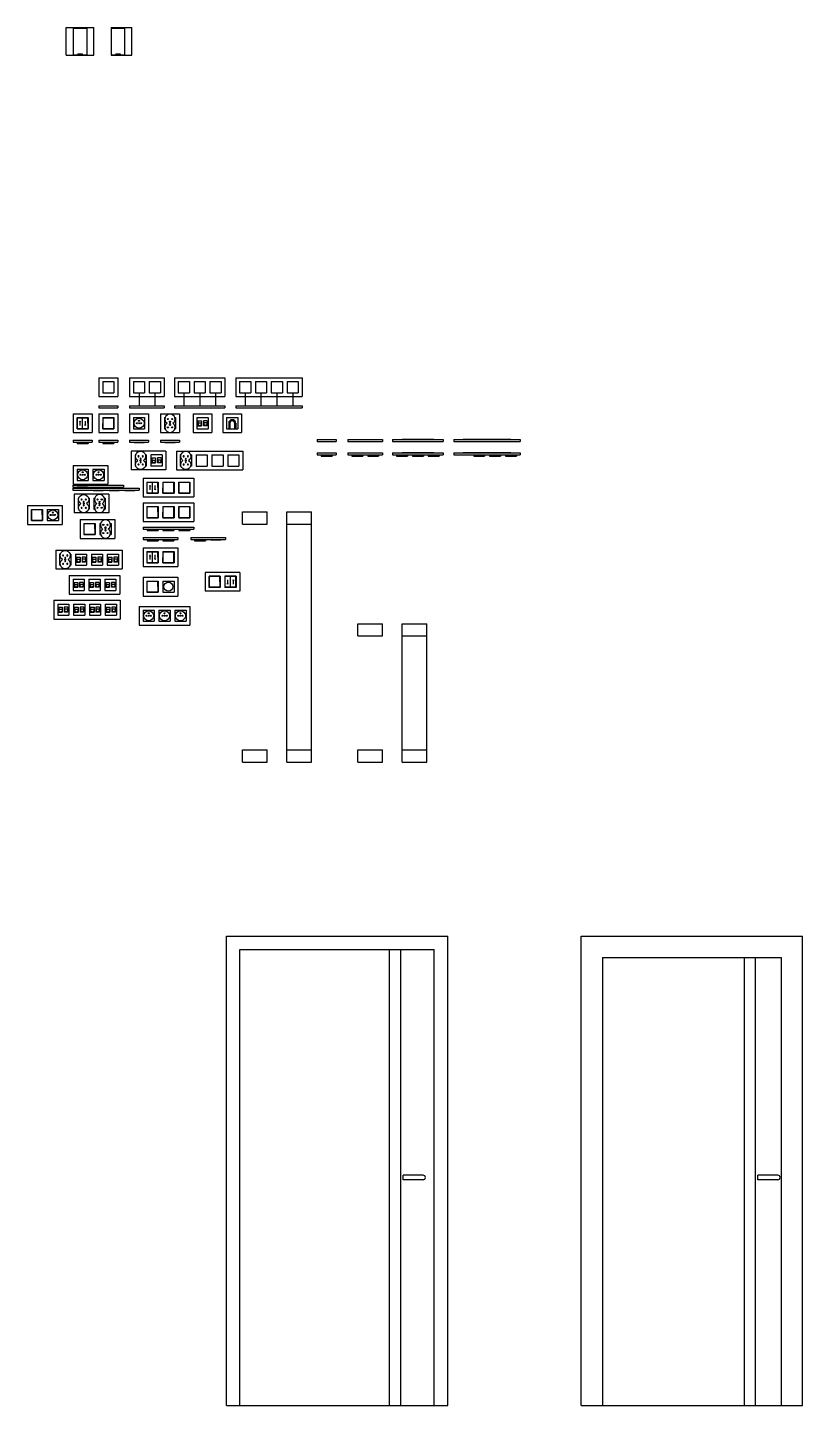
# Model space of a CAD drawing. Header units: millimetres. Extents: x -191 to 6553, y -2393 to 721.
# Drawn here: x 1403 to 1749, y -48 to 568 of the extents above; entities that cross this region are included whole.
import ezdxf

# ---------------------------------------------------------------- set-up
doc = ezdxf.new("R2010")
doc.units = ezdxf.units.MM

# ---------------------------------------------------------------- blocks, each defined once
blk = doc.blocks.new('Z$W@#29424')
h = blk.add_hatch(color=256)
h.paths.add_polyline_path([(1.54, 2.25, 1), (1.06, 2.25, 1)])
h.paths.add_polyline_path([(3.44, 2.25, 1), (2.96, 2.25, 1)])
for centre, radius in [((2.25, 2.25), 2.25), ((1.3, 2.25), 0.24), ((2.25, 3.37), 0.24), ((3.2, 2.25), 0.24)]:
    blk.add_circle(centre, radius)
blk = doc.blocks.new('Z$W@#24918')
h = blk.add_hatch(color=256)
h.paths.add_polyline_path([(1.54, 5.95, -1), (1.06, 5.95, -1)])
h.paths.add_polyline_path([(3.44, 5.95, -1), (2.96, 5.95, -1)])
h = blk.add_hatch(color=256)
h.paths.add_polyline_path([(1.54, 2.25, 1), (1.06, 2.25, 1)])
h.paths.add_polyline_path([(3.44, 2.25, 1), (2.96, 2.25, 1)])
for centre in [(1.3, 5.95), (3.2, 5.95), (1.3, 2.25), (2.25, 4.83), (2.25, 3.37), (3.2, 2.25)]:
    blk.add_circle(centre, 0.24)
for centre, start, end in [((2.25, 5.95), 304.69213, 235.30787), ((2.25, 2.25), 124.69213, 55.30787)]:
    blk.add_arc(centre, 2.25, start, end)

msp = doc.modelspace()

# ---------------------------------------------------------------- linework, layer by layer
for p, q in [((1419.88, 555.76), (1419.88, 568.16)), ((1419.88, 568.16), (1432.28, 568.16)), ((1423.08, 567.96), (1423.08, 555.96)), ((1423.08, 567.96), (1429.08, 567.96)), ((1429.08, 567.96), (1429.08, 555.96)), ((1432.28, 555.76), (1432.28, 568.16)), ((1440.05, 568.16), (1449.25, 568.16)), ((1440.05, 568.16), (1440.05, 555.76)), ((1440.05, 567.96), (1446.05, 567.96)), ((1446.05, 567.96), (1446.05, 555.96)), ((1449.25, 555.76), (1449.25, 568.16)), ((1419.88, 555.76), (1432.28, 555.76)), ((1423.08, 555.96), (1429.08, 555.96)), ((1425.08, 556.46), (1427.08, 556.46)), ((1425.08, 556.46), (1425.08, 555.96)), ((1427.08, 556.46), (1427.08, 555.96)), ((1440.05, 555.96), (1446.05, 555.96)), ((1440.05, 555.76), (1449.25, 555.76)), ((1442.05, 556.46), (1444.05, 556.46)), ((1442.05, 556.46), (1442.05, 555.96)), ((1444.05, 556.46), (1444.05, 555.96)), ((1434.57, 411.43), (1442.97, 411.43)), ((1434.57, 411.43), (1434.57, 403.03)), ((1436.27, 409.73), (1436.27, 404.73)), ((1436.27, 409.73), (1441.27, 409.73)), ((1441.27, 409.73), (1441.27, 404.73)), ((1442.97, 411.43), (1442.97, 403.03)), ((1448.29, 411.43), (1463.79, 411.43)), ((1448.29, 411.43), (1448.29, 403.03)), ((1449.99, 409.73), (1449.99, 404.73)), ((1449.99, 409.73), (1454.99, 409.73)), ((1454.99, 409.73), (1454.99, 404.73)), ((1457.09, 409.73), (1457.09, 404.73)), ((1457.09, 409.73), (1462.09, 409.73)), ((1462.09, 409.73), (1462.09, 404.73)), ((1463.79, 411.43), (1463.79, 403.03)), ((1468.33, 411.43), (1490.93, 411.43)), ((1468.33, 411.43), (1468.33, 403.03)), ((1470.03, 409.73), (1470.03, 404.73)), ((1470.03, 409.73), (1475.03, 409.73)), ((1475.03, 409.73), (1475.03, 404.73)), ((1477.13, 409.73), (1477.13, 404.73)), ((1477.13, 409.73), (1482.13, 409.73)), ((1482.13, 409.73), (1482.13, 404.73)), ((1484.23, 409.73), (1484.23, 404.73)), ((1484.23, 409.73), (1489.23, 409.73)), ((1489.23, 409.73), (1489.23, 404.73)), ((1490.93, 411.43), (1490.93, 403.03)), ((1495.75, 411.43), (1525.45, 411.43)), ((1495.75, 411.43), (1495.75, 403.03)), ((1497.45, 409.73), (1497.45, 404.73)), ((1497.45, 409.73), (1502.45, 409.73)), ((1502.45, 409.73), (1502.45, 404.73)), ((1504.55, 409.73), (1504.55, 404.73)), ((1504.55, 409.73), (1509.55, 409.73)), ((1509.55, 409.73), (1509.55, 404.73)), ((1511.65, 409.73), (1511.65, 404.73)), ((1511.65, 409.73), (1516.65, 409.73)), ((1516.65, 409.73), (1516.65, 404.73)), ((1518.75, 409.73), (1518.75, 404.73)), ((1518.75, 409.73), (1523.75, 409.73)), ((1523.75, 409.73), (1523.75, 404.73)), ((1525.45, 411.43), (1525.45, 403.03)), ((1434.57, 403.03), (1442.97, 403.03)), ((1436.27, 404.73), (1441.27, 404.73)), ((1448.29, 403.03), (1463.79, 403.03)), ((1449.99, 404.73), (1454.99, 404.73)), ((1452.49, 404.73), (1452.49, 398.9)), ((1457.09, 404.73), (1462.09, 404.73)), ((1459.59, 404.73), (1459.59, 398.9)), ((1468.33, 403.03), (1490.93, 403.03)), ((1470.03, 404.73), (1475.03, 404.73)), ((1472.53, 404.73), (1472.53, 398.9)), ((1477.13, 404.73), (1482.13, 404.73)), ((1479.63, 404.73), (1479.63, 398.9)), ((1484.23, 404.73), (1489.23, 404.73)), ((1486.73, 404.73), (1486.73, 398.9)), ((1495.75, 403.03), (1525.45, 403.03)), ((1497.45, 404.73), (1502.45, 404.73)), ((1499.95, 404.73), (1499.95, 398.9)), ((1504.55, 404.73), (1509.55, 404.73)), ((1507.05, 404.73), (1507.05, 398.9)), ((1511.65, 404.73), (1516.65, 404.73)), ((1514.15, 404.73), (1514.15, 398.9)), ((1518.75, 404.73), (1523.75, 404.73)), ((1521.25, 404.73), (1521.25, 398.9)), ((1423.05, 395.31), (1431.45, 395.31)), ((1423.05, 395.31), (1423.05, 386.91)), ((1431.45, 395.31), (1431.45, 386.91)), ((1434.57, 398.9), (1434.57, 398)), ((1434.57, 398.9), (1442.97, 398.9)), ((1434.57, 398), (1442.97, 398)), ((1434.57, 395.31), (1442.97, 395.31)), ((1434.57, 395.31), (1434.57, 386.91)), ((1442.97, 398.9), (1442.97, 398)), ((1442.97, 395.31), (1442.97, 386.91)), ((1448.29, 398.9), (1448.29, 398)), ((1448.29, 398.9), (1463.79, 398.9)), ((1448.29, 398), (1463.79, 398)), ((1448.29, 395.31), (1456.69, 395.31)), ((1448.29, 395.31), (1448.29, 386.91)), ((1456.69, 395.31), (1456.69, 386.91)), ((1462.14, 395.31), (1470.54, 395.31)), ((1462.14, 395.31), (1462.14, 386.91)), ((1463.79, 398.9), (1463.79, 398)), ((1468.33, 398.9), (1468.33, 398)), ((1468.33, 398.9), (1490.93, 398.9)), ((1468.33, 398), (1490.93, 398)), ((1470.54, 395.31), (1470.54, 386.91)), ((1476.68, 395.31), (1485.08, 395.31)), ((1476.68, 395.31), (1476.68, 386.91)), ((1485.08, 395.31), (1485.08, 386.91)), ((1490, 395.31), (1498.4, 395.31)), ((1490, 395.31), (1490, 386.91)), ((1490.93, 398.9), (1490.93, 398)), ((1495.75, 398.9), (1495.75, 398)), ((1495.75, 398.9), (1525.45, 398.9)), ((1495.75, 398), (1525.45, 398)), ((1498.4, 395.31), (1498.4, 386.91)), ((1525.45, 398.9), (1525.45, 398)), ((1424.75, 393.61), (1424.75, 388.61)), ((1424.75, 393.61), (1429.75, 393.61)), ((1424.75, 388.61), (1429.75, 388.61)), ((1424.8, 388.66), (1424.85, 393.56)), ((1424.8, 388.76), (1429.7, 388.76)), ((1424.8, 388.66), (1429.7, 388.66)), ((1424.85, 393.56), (1429.65, 393.56)), ((1426.03, 392.09), (1425.8, 391.63)), ((1426.03, 392.09), (1426.03, 390.12)), ((1426.03, 392.09), (1426.26, 391.63)), ((1427.25, 388.66), (1427.25, 393.56)), ((1428.46, 390.12), (1428.23, 390.58)), ((1428.46, 390.12), (1428.46, 392.09)), ((1428.46, 390.12), (1428.69, 390.58)), ((1429.7, 388.66), (1429.65, 393.56)), ((1429.75, 393.61), (1429.75, 388.61)), ((1436.27, 393.61), (1436.27, 388.61)), ((1436.27, 393.61), (1441.27, 393.61)), ((1436.27, 388.61), (1441.27, 388.61)), ((1436.32, 388.66), (1436.37, 393.56)), ((1436.32, 388.76), (1441.22, 388.76)), ((1436.32, 388.66), (1441.22, 388.66)), ((1436.37, 393.56), (1441.17, 393.56)), ((1441.22, 388.66), (1441.17, 393.56)), ((1441.27, 393.61), (1441.27, 388.61)), ((1449.99, 393.61), (1449.99, 388.61)), ((1449.99, 393.61), (1454.99, 393.61)), ((1449.99, 388.61), (1454.99, 388.61)), ((1452.29, 391.09), (1452.69, 391.13)), ((1452.47, 391.31), (1452.51, 390.91)), ((1454.99, 393.61), (1454.99, 388.61)), ((1463.84, 393.61), (1463.84, 388.61)), ((1463.84, 393.61), (1464.19, 393.61)), ((1463.84, 388.61), (1464.19, 388.61)), ((1466.14, 391.09), (1466.54, 391.13)), ((1466.32, 391.31), (1466.36, 390.91)), ((1468.5, 393.61), (1468.84, 393.61)), ((1468.5, 388.61), (1468.84, 388.61)), ((1468.84, 393.61), (1468.84, 388.61)), ((1478.38, 393.61), (1478.38, 388.61)), ((1478.38, 393.61), (1483.38, 393.61)), ((1478.38, 388.61), (1483.38, 388.61)), ((1478.84, 392.21), (1478.84, 390.01)), ((1478.84, 392.21), (1480.44, 392.21)), ((1478.84, 390.01), (1480.44, 390.01)), ((1478.94, 391.29), (1478.94, 390.31)), ((1478.94, 391.29), (1480.34, 391.29)), ((1478.94, 390.31), (1479.4, 390.31)), ((1479.4, 390.31), (1479.4, 390.11)), ((1479.4, 390.11), (1479.88, 390.11)), ((1479.88, 390.31), (1479.88, 390.11)), ((1479.88, 390.31), (1480.34, 390.31)), ((1480.34, 391.29), (1480.34, 390.31)), ((1480.44, 392.21), (1480.44, 390.01)), ((1482.92, 392.21), (1481.32, 392.21)), ((1481.32, 392.21), (1481.32, 390.01)), ((1482.92, 390.01), (1481.32, 390.01)), ((1481.42, 391.29), (1481.42, 390.31)), ((1482.82, 391.29), (1481.42, 391.29)), ((1481.88, 390.31), (1481.42, 390.31)), ((1481.88, 390.31), (1481.88, 390.11)), ((1482.36, 390.11), (1481.88, 390.11)), ((1482.82, 390.31), (1482.36, 390.31)), ((1482.36, 390.31), (1482.36, 390.11)), ((1482.82, 391.29), (1482.82, 390.31)), ((1482.92, 392.21), (1482.92, 390.01)), ((1483.38, 393.61), (1483.38, 388.61)), ((1491.7, 393.61), (1491.7, 388.61)), ((1491.7, 393.61), (1496.7, 393.61)), ((1491.7, 388.61), (1496.7, 388.61)), ((1492.63, 391.11), (1492.63, 388.61)), ((1493.13, 391.11), (1493.13, 388.61)), ((1495.28, 391.11), (1495.28, 388.61)), ((1495.78, 391.11), (1495.78, 388.61)), ((1496.7, 393.61), (1496.7, 388.61)), ((1423.05, 386.91), (1431.45, 386.91)), ((1423.05, 383.47), (1423.05, 382.57)), ((1423.05, 383.47), (1431.45, 383.47)), ((1423.05, 382.57), (1431.45, 382.57)), ((1424.8, 382.57), (1424.8, 381.97)), ((1429.7, 382.57), (1429.7, 381.97)), ((1431.45, 383.47), (1431.45, 382.57)), ((1434.57, 386.91), (1442.97, 386.91)), ((1434.57, 383.47), (1434.57, 382.57)), ((1434.57, 383.47), (1442.97, 383.47)), ((1434.57, 382.57), (1442.97, 382.57)), ((1436.32, 382.57), (1436.32, 381.97)), ((1441.22, 382.57), (1441.22, 381.97)), ((1442.97, 383.47), (1442.97, 382.57)), ((1448.29, 386.91), (1456.69, 386.91)), ((1448.29, 383.47), (1448.29, 382.57)), ((1448.29, 383.47), (1456.69, 383.47)), ((1448.29, 382.57), (1456.69, 382.57)), ((1450.24, 382.57), (1450.24, 382.47)), ((1450.24, 382.47), (1454.74, 382.47)), ((1454.74, 382.57), (1454.74, 382.47)), ((1456.69, 383.47), (1456.69, 382.57)), ((1462.14, 386.91), (1470.54, 386.91)), ((1462.14, 383.47), (1462.14, 382.57)), ((1462.14, 383.47), (1470.54, 383.47)), ((1462.14, 382.57), (1470.54, 382.57)), ((1464.09, 382.57), (1464.09, 382.47)), ((1464.09, 382.47), (1468.59, 382.47)), ((1468.59, 382.57), (1468.59, 382.47)), ((1470.54, 383.47), (1470.54, 382.57)), ((1476.68, 386.91), (1485.08, 386.91)), ((1490, 386.91), (1498.4, 386.91)), ((1532.24, 383.77), (1532.24, 382.87)), ((1532.24, 383.77), (1540.64, 383.77)), ((1532.24, 382.87), (1540.64, 382.87)), ((1540.64, 383.77), (1540.64, 382.87)), ((1545.96, 383.77), (1545.96, 382.87)), ((1545.96, 383.77), (1561.46, 383.77)), ((1545.96, 382.87), (1561.46, 382.87)), ((1550.16, 383.77), (1557.26, 383.77)), ((1561.46, 383.77), (1561.46, 382.87)), ((1565.99, 383.77), (1565.99, 382.87)), ((1565.99, 383.77), (1588.59, 383.77)), ((1565.99, 382.87), (1588.59, 382.87)), ((1577.29, 383.77), (1570.19, 383.77)), ((1584.39, 383.77), (1577.29, 383.77)), ((1588.59, 383.77), (1588.59, 382.87)), ((1593.41, 383.77), (1593.41, 382.87)), ((1593.41, 383.77), (1623.11, 383.77)), ((1593.41, 382.87), (1623.11, 382.87)), ((1604.71, 383.77), (1597.61, 383.77)), ((1611.81, 383.77), (1604.71, 383.77)), ((1618.91, 383.77), (1611.81, 383.77)), ((1623.11, 383.77), (1623.11, 382.87)), ((1424.8, 381.97), (1429.7, 381.97)), ((1436.32, 381.97), (1441.22, 381.97)), ((1464.5, 378.66), (1449, 378.66)), ((1449, 378.66), (1449, 370.26)), ((1450.7, 376.96), (1450.7, 371.96)), ((1451.05, 376.96), (1450.7, 376.96)), ((1455.7, 376.96), (1455.36, 376.96)), ((1455.7, 376.96), (1455.7, 371.96)), ((1457.8, 376.96), (1457.8, 371.96)), ((1462.8, 376.96), (1457.8, 376.96)), ((1462.8, 376.96), (1462.8, 371.96)), ((1464.5, 378.66), (1464.5, 370.26)), ((1469.21, 378.66), (1498.91, 378.66)), ((1469.21, 378.66), (1469.21, 370.26)), ((1470.91, 376.96), (1470.91, 371.96)), ((1471.25, 376.96), (1470.91, 376.96)), ((1475.91, 376.96), (1475.56, 376.96)), ((1475.91, 376.96), (1475.91, 371.96)), ((1478.01, 376.96), (1478.01, 371.96)), ((1478.01, 376.96), (1483.01, 376.96)), ((1483.01, 376.96), (1483.01, 371.96)), ((1485.11, 376.96), (1485.11, 371.96)), ((1485.11, 376.96), (1490.11, 376.96)), ((1490.11, 376.96), (1490.11, 371.96)), ((1492.21, 376.96), (1492.21, 371.96)), ((1492.21, 376.96), (1497.21, 376.96)), ((1497.21, 376.96), (1497.21, 371.96)), ((1498.91, 378.66), (1498.91, 370.26)), ((1532.24, 377.82), (1532.24, 376.92)), ((1532.24, 377.82), (1540.64, 377.82)), ((1532.24, 376.92), (1540.64, 376.92)), ((1533.99, 376.92), (1533.99, 376.32)), ((1533.99, 376.32), (1538.89, 376.32)), ((1538.89, 376.92), (1538.89, 376.32)), ((1540.64, 377.82), (1540.64, 376.92)), ((1545.96, 377.82), (1545.96, 376.92)), ((1545.96, 377.82), (1561.46, 377.82)), ((1545.96, 376.92), (1561.46, 376.92)), ((1547.71, 376.92), (1547.71, 376.32)), ((1547.71, 376.32), (1552.61, 376.32)), ((1550.16, 377.82), (1557.26, 377.82)), ((1552.61, 376.92), (1552.61, 376.32)), ((1554.81, 376.92), (1554.81, 376.32)), ((1554.81, 376.32), (1559.71, 376.32)), ((1559.71, 376.92), (1559.71, 376.32)), ((1561.46, 377.82), (1561.46, 376.92)), ((1565.99, 377.82), (1565.99, 376.92)), ((1565.99, 377.82), (1588.59, 377.82)), ((1565.99, 376.92), (1588.59, 376.92)), ((1567.74, 376.92), (1567.74, 376.32)), ((1567.74, 376.32), (1572.64, 376.32)), ((1577.29, 377.82), (1570.19, 377.82)), ((1572.64, 376.92), (1572.64, 376.32)), ((1574.84, 376.92), (1574.84, 376.32)), ((1574.84, 376.32), (1579.74, 376.32)), ((1584.39, 377.82), (1577.29, 377.82)), ((1579.74, 376.92), (1579.74, 376.32)), ((1581.94, 376.92), (1581.94, 376.32)), ((1581.94, 376.32), (1586.84, 376.32)), ((1586.84, 376.92), (1586.84, 376.32)), ((1588.59, 377.82), (1588.59, 376.92)), ((1593.41, 377.82), (1593.41, 376.92)), ((1593.41, 377.82), (1623.11, 377.82)), ((1593.41, 376.92), (1623.11, 376.92)), ((1604.71, 377.82), (1597.61, 377.82)), ((1602.26, 376.92), (1602.26, 376.32)), ((1602.26, 376.32), (1607.16, 376.32)), ((1611.81, 377.82), (1604.71, 377.82)), ((1607.16, 376.92), (1607.16, 376.32)), ((1609.36, 376.92), (1609.36, 376.32)), ((1609.36, 376.32), (1614.26, 376.32)), ((1618.91, 377.82), (1611.81, 377.82)), ((1614.26, 376.92), (1614.26, 376.32)), ((1616.46, 376.92), (1616.46, 376.32)), ((1616.46, 376.32), (1621.36, 376.32)), ((1621.36, 376.92), (1621.36, 376.32)), ((1623.11, 377.82), (1623.11, 376.92)), ((1423.07, 372.25), (1438.57, 372.25)), ((1423.07, 372.25), (1423.07, 363.85)), ((1424.77, 370.55), (1424.77, 365.55)), ((1424.77, 370.55), (1429.77, 370.55)), ((1429.77, 370.55), (1429.77, 365.55)), ((1431.87, 370.55), (1431.87, 365.55)), ((1431.87, 370.55), (1436.87, 370.55)), ((1436.87, 370.55), (1436.87, 365.55)), ((1438.57, 372.25), (1438.57, 363.85)), ((1464.5, 370.26), (1449, 370.26)), ((1451.05, 371.96), (1450.7, 371.96)), ((1453.4, 374.45), (1453, 374.48)), ((1453.22, 374.66), (1453.18, 374.26)), ((1455.7, 371.96), (1455.36, 371.96)), ((1462.8, 371.96), (1457.8, 371.96)), ((1458.26, 375.56), (1458.26, 373.36)), ((1458.26, 375.56), (1459.86, 375.56)), ((1458.26, 373.36), (1459.86, 373.36)), ((1458.36, 374.64), (1458.36, 373.66)), ((1458.36, 374.64), (1459.76, 374.64)), ((1458.36, 373.66), (1458.82, 373.66)), ((1458.82, 373.66), (1458.82, 373.46)), ((1458.82, 373.46), (1459.3, 373.46)), ((1459.3, 373.66), (1459.3, 373.46)), ((1459.3, 373.66), (1459.76, 373.66)), ((1459.76, 374.64), (1459.76, 373.66)), ((1459.86, 375.56), (1459.86, 373.36)), ((1462.34, 375.56), (1460.74, 375.56)), ((1460.74, 375.56), (1460.74, 373.36)), ((1462.34, 373.36), (1460.74, 373.36)), ((1460.84, 374.64), (1460.84, 373.66)), ((1462.24, 374.64), (1460.84, 374.64)), ((1461.3, 373.66), (1460.84, 373.66)), ((1461.3, 373.66), (1461.3, 373.46)), ((1461.78, 373.46), (1461.3, 373.46)), ((1462.24, 373.66), (1461.78, 373.66)), ((1461.78, 373.66), (1461.78, 373.46)), ((1462.24, 374.64), (1462.24, 373.66)), ((1462.34, 375.56), (1462.34, 373.36)), ((1469.21, 370.26), (1498.91, 370.26)), ((1471.25, 371.96), (1470.91, 371.96)), ((1473.61, 374.45), (1473.21, 374.48)), ((1473.43, 374.66), (1473.39, 374.26)), ((1475.91, 371.96), (1475.56, 371.96)), ((1478.01, 371.96), (1483.01, 371.96)), ((1485.11, 371.96), (1490.11, 371.96)), ((1492.21, 371.96), (1497.21, 371.96)), ((1423.07, 363.85), (1438.57, 363.85)), ((1424.77, 365.55), (1429.77, 365.55)), ((1427.07, 368.03), (1427.47, 368.07)), ((1427.25, 368.25), (1427.29, 367.85)), ((1431.87, 365.55), (1436.87, 365.55)), ((1434.17, 368.03), (1434.57, 368.07)), ((1434.35, 368.25), (1434.39, 367.85)), ((1454.35, 366.51), (1476.95, 366.51)), ((1454.35, 366.51), (1454.35, 358.11)), ((1456.05, 364.81), (1456.05, 359.81)), ((1456.05, 364.81), (1461.05, 364.81)), ((1456.1, 359.86), (1456.15, 364.76)), ((1456.15, 364.76), (1460.95, 364.76)), ((1458.55, 359.86), (1458.55, 364.76)), ((1461, 359.86), (1460.95, 364.76)), ((1461.05, 364.81), (1461.05, 359.81)), ((1463.15, 364.81), (1463.15, 359.81)), ((1463.15, 364.81), (1468.15, 364.81)), ((1463.2, 359.86), (1463.25, 364.76)), ((1463.25, 364.76), (1468.05, 364.76)), ((1468.1, 359.86), (1468.05, 364.76)), ((1468.15, 364.81), (1468.15, 359.81)), ((1470.25, 364.81), (1470.25, 359.81)), ((1470.25, 364.81), (1475.25, 364.81)), ((1470.3, 359.86), (1470.35, 364.76)), ((1470.35, 364.76), (1475.15, 364.76)), ((1475.2, 359.86), (1475.15, 364.76)), ((1475.25, 364.81), (1475.25, 359.81)), ((1476.95, 366.51), (1476.95, 358.11)), ((1422.91, 363.47), (1422.91, 362.57)), ((1422.91, 363.47), (1445.51, 363.47)), ((1422.91, 362.57), (1445.51, 362.57)), ((1422.91, 362.04), (1422.91, 361.14)), ((1422.91, 362.04), (1452.61, 362.04)), ((1422.91, 361.14), (1452.61, 361.14)), ((1439.02, 359.35), (1423.52, 359.35)), ((1423.52, 359.35), (1423.52, 350.95)), ((1424.86, 362.57), (1424.86, 362.47)), ((1429.36, 362.47), (1424.86, 362.47)), ((1424.86, 361.14), (1424.86, 361.04)), ((1429.36, 361.04), (1424.86, 361.04)), ((1425.22, 357.65), (1425.22, 352.65)), ((1425.56, 357.65), (1425.22, 357.65)), ((1429.36, 362.57), (1429.36, 362.47)), ((1429.36, 361.14), (1429.36, 361.04)), ((1430.22, 357.65), (1429.87, 357.65)), ((1430.22, 357.65), (1430.22, 352.65)), ((1431.96, 362.57), (1431.96, 362.47)), ((1431.96, 362.47), (1436.46, 362.47)), ((1431.96, 361.14), (1431.96, 361.04)), ((1431.96, 361.04), (1436.46, 361.04)), ((1432.32, 357.65), (1432.32, 352.65)), ((1432.32, 357.65), (1432.66, 357.65)), ((1436.46, 362.57), (1436.46, 362.47)), ((1436.46, 361.14), (1436.46, 361.04)), ((1436.97, 357.65), (1437.32, 357.65)), ((1437.32, 357.65), (1437.32, 352.65)), ((1439.02, 359.35), (1439.02, 350.95)), ((1439.06, 362.57), (1439.06, 362.47)), ((1439.06, 362.47), (1443.56, 362.47)), ((1439.06, 361.14), (1439.06, 361.04)), ((1439.06, 361.04), (1443.56, 361.04)), ((1443.56, 362.57), (1443.56, 362.47)), ((1443.56, 361.14), (1443.56, 361.04)), ((1445.51, 363.47), (1445.51, 362.57)), ((1446.16, 361.14), (1446.16, 361.04)), ((1446.16, 361.04), (1450.66, 361.04)), ((1450.66, 361.14), (1450.66, 361.04)), ((1452.61, 362.04), (1452.61, 361.14)), ((1454.35, 358.11), (1476.95, 358.11)), ((1456.05, 359.81), (1461.05, 359.81)), ((1456.1, 359.96), (1461, 359.96)), ((1456.1, 359.86), (1461, 359.86)), ((1457.33, 363.29), (1457.1, 362.83)), ((1457.33, 363.29), (1457.33, 361.32)), ((1457.33, 363.29), (1457.57, 362.83)), ((1459.76, 361.32), (1459.53, 361.78)), ((1459.76, 361.32), (1459.76, 363.29)), ((1459.76, 361.32), (1459.99, 361.78)), ((1463.15, 359.81), (1468.15, 359.81)), ((1463.2, 359.96), (1468.1, 359.96)), ((1463.2, 359.86), (1468.1, 359.86)), ((1470.25, 359.81), (1475.25, 359.81)), ((1470.3, 359.96), (1475.2, 359.96)), ((1470.3, 359.86), (1475.2, 359.86)), ((1402.6, 354.25), (1418.1, 354.25)), ((1402.6, 354.25), (1402.6, 345.85)), ((1404.3, 352.55), (1404.3, 347.55)), ((1404.3, 352.55), (1409.3, 352.55)), ((1404.3, 352.55), (1404.3, 347.55)), ((1404.3, 352.55), (1409.3, 352.55)), ((1404.35, 347.6), (1404.4, 352.5)), ((1404.4, 352.5), (1409.2, 352.5)), ((1409.25, 347.6), (1409.2, 352.5)), ((1409.3, 352.55), (1409.3, 347.55)), ((1409.3, 352.55), (1409.3, 347.55)), ((1411.4, 352.55), (1411.4, 347.55)), ((1411.4, 352.55), (1416.4, 352.55)), ((1416.4, 352.55), (1416.4, 347.55)), ((1418.1, 354.25), (1418.1, 345.85)), ((1425.56, 352.65), (1425.22, 352.65)), ((1427.92, 355.13), (1427.52, 355.17)), ((1427.74, 355.35), (1427.7, 354.95)), ((1430.22, 352.65), (1429.87, 352.65)), ((1432.32, 352.65), (1432.66, 352.65)), ((1434.62, 355.13), (1435.02, 355.17)), ((1434.8, 355.35), (1434.84, 354.95)), ((1436.97, 352.65), (1437.32, 352.65)), ((1454.35, 355.53), (1476.95, 355.53)), ((1454.35, 355.53), (1454.35, 347.13)), ((1456.05, 353.83), (1456.05, 348.83)), ((1456.05, 353.83), (1461.05, 353.83)), ((1456.1, 348.88), (1456.15, 353.78)), ((1456.15, 353.78), (1460.95, 353.78)), ((1461, 348.88), (1460.95, 353.78)), ((1461.05, 353.83), (1461.05, 348.83)), ((1463.15, 353.83), (1463.15, 348.83)), ((1463.15, 353.83), (1468.15, 353.83)), ((1463.2, 348.88), (1463.25, 353.78)), ((1463.25, 353.78), (1468.05, 353.78)), ((1468.1, 348.88), (1468.05, 353.78)), ((1468.15, 353.83), (1468.15, 348.83)), ((1470.25, 353.83), (1470.25, 348.83)), ((1470.25, 353.83), (1475.25, 353.83)), ((1470.3, 348.88), (1470.35, 353.78)), ((1470.35, 353.78), (1475.15, 353.78)), ((1475.2, 348.88), (1475.15, 353.78)), ((1475.25, 353.83), (1475.25, 348.83)), ((1476.95, 355.53), (1476.95, 347.13)), ((1402.6, 345.85), (1418.1, 345.85)), ((1404.3, 347.55), (1409.3, 347.55)), ((1404.3, 347.55), (1409.3, 347.55)), ((1404.35, 347.7), (1409.25, 347.7)), ((1404.35, 347.6), (1409.25, 347.6)), ((1411.4, 347.55), (1416.4, 347.55)), ((1413.7, 350.03), (1414.1, 350.07)), ((1413.88, 350.25), (1413.92, 349.85)), ((1439.02, 350.95), (1423.52, 350.95)), ((1426.15, 348), (1441.65, 348)), ((1426.15, 348), (1426.15, 339.6)), ((1427.85, 346.3), (1427.85, 341.3)), ((1427.85, 346.3), (1432.85, 346.3)), ((1427.85, 346.3), (1427.85, 341.3)), ((1427.85, 346.3), (1432.85, 346.3)), ((1427.9, 341.35), (1427.95, 346.25)), ((1427.95, 346.25), (1432.75, 346.25)), ((1432.8, 341.35), (1432.75, 346.25)), ((1432.85, 346.3), (1432.85, 341.3)), ((1432.85, 346.3), (1432.85, 341.3)), ((1434.95, 346.3), (1434.95, 341.3)), ((1434.95, 346.3), (1435.3, 346.3)), ((1439.61, 346.3), (1439.95, 346.3)), ((1439.95, 346.3), (1439.95, 341.3)), ((1441.65, 348), (1441.65, 339.6)), ((1454.35, 347.13), (1476.95, 347.13)), ((1456.05, 348.83), (1461.05, 348.83)), ((1456.1, 348.98), (1461, 348.98)), ((1456.1, 348.88), (1461, 348.88)), ((1463.15, 348.83), (1468.15, 348.83)), ((1463.2, 348.98), (1468.1, 348.98)), ((1463.2, 348.88), (1468.1, 348.88)), ((1470.25, 348.83), (1475.25, 348.83)), ((1470.3, 348.98), (1475.2, 348.98)), ((1470.3, 348.88), (1475.2, 348.88)), ((1498.78, 345.91), (1498.78, 351.41)), ((1498.78, 351.41), (1509.78, 351.41)), ((1498.78, 345.91), (1509.78, 345.91)), ((1509.78, 345.91), (1509.78, 351.41)), ((1518.66, 345.91), (1518.66, 351.41)), ((1518.66, 351.41), (1529.66, 351.41)), ((1518.66, 345.91), (1529.66, 345.91)), ((1518.66, 244.91), (1518.66, 345.91)), ((1529.66, 345.91), (1529.66, 351.41)), ((1529.66, 244.91), (1529.66, 345.91)), ((1426.15, 339.6), (1441.65, 339.6)), ((1427.85, 341.3), (1432.85, 341.3)), ((1427.85, 341.3), (1432.85, 341.3)), ((1427.9, 341.45), (1432.8, 341.45)), ((1427.9, 341.35), (1432.8, 341.35)), ((1434.95, 341.3), (1435.3, 341.3)), ((1437.25, 343.78), (1437.65, 343.82)), ((1437.43, 344), (1437.47, 343.6)), ((1439.61, 341.3), (1439.95, 341.3)), ((1454.35, 344.55), (1454.35, 343.65)), ((1454.35, 344.55), (1476.95, 344.55)), ((1454.35, 343.65), (1476.95, 343.65)), ((1454.35, 339.92), (1454.35, 339.02)), ((1454.35, 339.92), (1469.85, 339.92)), ((1456.1, 343.65), (1456.1, 343.05)), ((1456.1, 343.05), (1461, 343.05)), ((1461, 343.65), (1461, 343.05)), ((1463.2, 343.65), (1463.2, 343.05)), ((1463.2, 343.05), (1468.1, 343.05)), ((1468.1, 343.65), (1468.1, 343.05)), ((1469.85, 339.92), (1469.85, 339.02)), ((1470.3, 343.65), (1470.3, 343.05)), ((1470.3, 343.05), (1475.2, 343.05)), ((1475.2, 343.65), (1475.2, 343.05)), ((1475.62, 339.92), (1475.62, 339.02)), ((1475.62, 339.92), (1491.12, 339.92)), ((1476.95, 344.55), (1476.95, 343.65)), ((1491.12, 339.92), (1491.12, 339.02)), ((1415.25, 334.29), (1444.95, 334.29)), ((1415.25, 334.29), (1415.25, 325.89)), ((1444.95, 334.29), (1444.95, 325.89)), ((1454.35, 339.02), (1469.85, 339.02)), ((1454.35, 335.37), (1469.85, 335.37)), ((1454.35, 335.37), (1454.35, 326.97)), ((1456.05, 333.67), (1456.05, 328.67)), ((1456.05, 333.67), (1461.05, 333.67)), ((1456.1, 339.02), (1456.1, 338.42)), ((1456.1, 338.42), (1461, 338.42)), ((1456.1, 328.72), (1456.15, 333.62)), ((1456.15, 333.62), (1460.95, 333.62)), ((1458.55, 328.72), (1458.55, 333.62)), ((1461, 328.72), (1460.95, 333.62)), ((1461, 339.02), (1461, 338.42)), ((1461.05, 333.67), (1461.05, 328.67)), ((1463.15, 333.67), (1463.15, 328.67)), ((1463.15, 333.67), (1468.15, 333.67)), ((1463.2, 339.02), (1463.2, 338.42)), ((1463.2, 338.42), (1468.1, 338.42)), ((1463.2, 328.72), (1463.25, 333.62)), ((1463.25, 333.62), (1468.05, 333.62)), ((1468.1, 328.72), (1468.05, 333.62)), ((1468.1, 339.02), (1468.1, 338.42)), ((1468.15, 333.67), (1468.15, 328.67)), ((1469.85, 335.37), (1469.85, 326.97)), ((1475.62, 339.02), (1491.12, 339.02)), ((1477.37, 339.02), (1477.37, 338.42)), ((1477.37, 338.42), (1482.27, 338.42)), ((1482.27, 339.02), (1482.27, 338.42)), ((1484.67, 339.02), (1484.67, 338.92)), ((1484.67, 338.92), (1489.17, 338.92)), ((1489.17, 339.02), (1489.17, 338.92)), ((1416.95, 332.59), (1416.95, 327.59)), ((1417.3, 332.59), (1416.95, 332.59)), ((1417.3, 327.59), (1416.95, 327.59)), ((1419.65, 330.08), (1419.25, 330.11)), ((1419.47, 330.29), (1419.43, 329.9)), ((1421.95, 332.59), (1421.6, 332.59)), ((1421.95, 327.59), (1421.6, 327.59)), ((1421.95, 332.59), (1421.95, 327.59)), ((1424.05, 332.59), (1424.05, 327.59)), ((1424.05, 332.59), (1429.05, 332.59)), ((1424.05, 327.59), (1429.05, 327.59)), ((1424.51, 331.19), (1424.51, 328.99)), ((1424.51, 331.19), (1426.11, 331.19)), ((1424.51, 328.99), (1426.11, 328.99)), ((1424.61, 330.27), (1424.61, 329.29)), ((1424.61, 330.27), (1426.01, 330.27)), ((1424.61, 329.29), (1425.07, 329.29)), ((1425.07, 329.29), (1425.07, 329.09)), ((1425.07, 329.09), (1425.55, 329.09)), ((1425.55, 329.29), (1425.55, 329.09)), ((1425.55, 329.29), (1426.01, 329.29)), ((1426.01, 330.27), (1426.01, 329.29)), ((1426.11, 331.19), (1426.11, 328.99)), ((1428.59, 331.19), (1426.99, 331.19)), ((1426.99, 331.19), (1426.99, 328.99)), ((1428.59, 328.99), (1426.99, 328.99)), ((1427.09, 330.27), (1427.09, 329.29)), ((1428.49, 330.27), (1427.09, 330.27)), ((1427.55, 329.29), (1427.09, 329.29)), ((1427.55, 329.29), (1427.55, 329.09)), ((1428.03, 329.09), (1427.55, 329.09)), ((1428.49, 329.29), (1428.03, 329.29)), ((1428.03, 329.29), (1428.03, 329.09)), ((1428.49, 330.27), (1428.49, 329.29)), ((1428.59, 331.19), (1428.59, 328.99)), ((1429.05, 332.59), (1429.05, 327.59)), ((1431.15, 332.59), (1431.15, 327.59)), ((1431.15, 332.59), (1436.15, 332.59)), ((1431.15, 327.59), (1436.15, 327.59)), ((1431.61, 331.19), (1431.61, 328.99)), ((1431.61, 331.19), (1433.21, 331.19)), ((1431.61, 328.99), (1433.21, 328.99)), ((1431.71, 330.27), (1431.71, 329.29)), ((1431.71, 330.27), (1433.11, 330.27)), ((1431.71, 329.29), (1432.17, 329.29)), ((1432.17, 329.29), (1432.17, 329.09)), ((1432.17, 329.09), (1432.65, 329.09)), ((1432.65, 329.29), (1432.65, 329.09)), ((1432.65, 329.29), (1433.11, 329.29)), ((1433.11, 330.27), (1433.11, 329.29)), ((1433.21, 331.19), (1433.21, 328.99)), ((1435.69, 331.19), (1434.09, 331.19)), ((1434.09, 331.19), (1434.09, 328.99)), ((1435.69, 328.99), (1434.09, 328.99)), ((1434.19, 330.27), (1434.19, 329.29)), ((1435.59, 330.27), (1434.19, 330.27)), ((1434.65, 329.29), (1434.19, 329.29)), ((1434.65, 329.29), (1434.65, 329.09)), ((1435.13, 329.09), (1434.65, 329.09)), ((1435.59, 329.29), (1435.13, 329.29)), ((1435.13, 329.29), (1435.13, 329.09)), ((1435.59, 330.27), (1435.59, 329.29)), ((1435.69, 331.19), (1435.69, 328.99)), ((1436.15, 332.59), (1436.15, 327.59)), ((1438.25, 332.59), (1438.25, 327.59)), ((1438.25, 332.59), (1443.25, 332.59)), ((1438.25, 327.59), (1443.25, 327.59)), ((1438.71, 331.19), (1438.71, 328.99)), ((1438.71, 331.19), (1440.31, 331.19)), ((1438.71, 328.99), (1440.31, 328.99)), ((1438.81, 330.27), (1438.81, 329.29)), ((1438.81, 330.27), (1440.21, 330.27)), ((1438.81, 329.29), (1439.27, 329.29)), ((1439.27, 329.29), (1439.27, 329.09)), ((1439.27, 329.09), (1439.75, 329.09)), ((1439.75, 329.29), (1439.75, 329.09)), ((1439.75, 329.29), (1440.21, 329.29)), ((1440.21, 330.27), (1440.21, 329.29)), ((1440.31, 331.19), (1440.31, 328.99)), ((1442.79, 331.19), (1441.19, 331.19)), ((1441.19, 331.19), (1441.19, 328.99)), ((1442.79, 328.99), (1441.19, 328.99)), ((1441.29, 330.27), (1441.29, 329.29)), ((1442.69, 330.27), (1441.29, 330.27)), ((1441.75, 329.29), (1441.29, 329.29)), ((1441.75, 329.29), (1441.75, 329.09)), ((1442.23, 329.09), (1441.75, 329.09)), ((1442.69, 329.29), (1442.23, 329.29)), ((1442.23, 329.29), (1442.23, 329.09)), ((1442.69, 330.27), (1442.69, 329.29)), ((1442.79, 331.19), (1442.79, 328.99)), ((1443.25, 332.59), (1443.25, 327.59)), ((1454.35, 326.97), (1469.85, 326.97)), ((1456.05, 328.67), (1461.05, 328.67)), ((1456.1, 328.82), (1461, 328.82)), ((1456.1, 328.72), (1461, 328.72)), ((1457.33, 332.16), (1457.1, 331.7)), ((1457.33, 332.16), (1457.33, 330.19)), ((1457.33, 332.16), (1457.57, 331.7)), ((1459.76, 330.19), (1459.53, 330.65)), ((1459.76, 330.19), (1459.76, 332.16)), ((1459.76, 330.19), (1459.99, 330.65)), ((1463.15, 328.67), (1468.15, 328.67)), ((1463.2, 328.82), (1468.1, 328.82)), ((1463.2, 328.72), (1468.1, 328.72)), ((1415.25, 325.89), (1444.95, 325.89)), ((1421.28, 323), (1443.88, 323)), ((1421.28, 323), (1421.28, 314.6)), ((1422.98, 321.3), (1422.98, 316.3)), ((1422.98, 321.3), (1427.98, 321.3)), ((1427.98, 321.3), (1427.98, 316.3)), ((1430.08, 321.3), (1430.08, 316.3)), ((1430.08, 321.3), (1435.08, 321.3)), ((1435.08, 321.3), (1435.08, 316.3)), ((1437.18, 321.3), (1437.18, 316.3)), ((1437.18, 321.3), (1442.18, 321.3)), ((1442.18, 321.3), (1442.18, 316.3)), ((1443.88, 323), (1443.88, 314.6)), ((1454.35, 322.2), (1469.85, 322.2)), ((1454.35, 322.2), (1454.35, 313.8)), ((1469.85, 322.2), (1469.85, 313.8)), ((1497.62, 324.32), (1482.12, 324.32)), ((1482.12, 324.32), (1482.12, 315.92)), ((1483.82, 322.62), (1483.82, 317.62)), ((1488.82, 322.62), (1483.82, 322.62)), ((1483.87, 317.67), (1483.92, 322.57)), ((1488.72, 322.57), (1483.92, 322.57)), ((1488.77, 317.67), (1488.72, 322.57)), ((1488.82, 322.62), (1488.82, 317.62)), ((1490.92, 322.62), (1490.92, 317.62)), ((1495.92, 322.62), (1490.92, 322.62)), ((1490.97, 317.67), (1491.02, 322.57)), ((1495.82, 322.57), (1491.02, 322.57)), ((1492.21, 319.13), (1492.21, 321.11)), ((1493.42, 317.67), (1493.42, 322.57)), ((1494.63, 321.11), (1494.4, 320.65)), ((1494.63, 321.11), (1494.63, 319.13)), ((1494.63, 321.11), (1494.87, 320.65)), ((1495.87, 317.67), (1495.82, 322.57)), ((1495.92, 322.62), (1495.92, 317.62)), ((1497.62, 324.32), (1497.62, 315.92)), ((1421.28, 314.6), (1443.88, 314.6)), ((1422.98, 316.3), (1427.98, 316.3)), ((1423.44, 319.9), (1423.44, 317.7)), ((1423.44, 319.9), (1425.04, 319.9)), ((1423.44, 317.7), (1425.04, 317.7)), ((1423.54, 318.98), (1423.54, 318)), ((1423.54, 318.98), (1424.94, 318.98)), ((1423.54, 318), (1424, 318)), ((1424, 318), (1424, 317.8)), ((1424, 317.8), (1424.48, 317.8)), ((1424.48, 318), (1424.48, 317.8)), ((1424.48, 318), (1424.94, 318)), ((1424.94, 318.98), (1424.94, 318)), ((1425.04, 319.9), (1425.04, 317.7)), ((1427.52, 319.9), (1425.92, 319.9)), ((1425.92, 319.9), (1425.92, 317.7)), ((1427.52, 317.7), (1425.92, 317.7)), ((1426.02, 318.98), (1426.02, 318)), ((1427.42, 318.98), (1426.02, 318.98)), ((1426.48, 318), (1426.02, 318)), ((1426.48, 318), (1426.48, 317.8)), ((1426.96, 317.8), (1426.48, 317.8)), ((1427.42, 318), (1426.96, 318)), ((1426.96, 318), (1426.96, 317.8)), ((1427.42, 318.98), (1427.42, 318)), ((1427.52, 319.9), (1427.52, 317.7)), ((1430.08, 316.3), (1435.08, 316.3)), ((1430.54, 319.9), (1430.54, 317.7)), ((1430.54, 319.9), (1432.14, 319.9)), ((1430.54, 317.7), (1432.14, 317.7)), ((1430.64, 318.98), (1430.64, 318)), ((1430.64, 318.98), (1432.04, 318.98)), ((1430.64, 318), (1431.1, 318)), ((1431.1, 318), (1431.1, 317.8)), ((1431.1, 317.8), (1431.58, 317.8)), ((1431.58, 318), (1431.58, 317.8)), ((1431.58, 318), (1432.04, 318)), ((1432.04, 318.98), (1432.04, 318)), ((1432.14, 319.9), (1432.14, 317.7)), ((1434.62, 319.9), (1433.02, 319.9)), ((1433.02, 319.9), (1433.02, 317.7)), ((1434.62, 317.7), (1433.02, 317.7)), ((1433.12, 318.98), (1433.12, 318)), ((1434.52, 318.98), (1433.12, 318.98)), ((1433.58, 318), (1433.12, 318)), ((1433.58, 318), (1433.58, 317.8)), ((1434.06, 317.8), (1433.58, 317.8)), ((1434.52, 318), (1434.06, 318)), ((1434.06, 318), (1434.06, 317.8)), ((1434.52, 318.98), (1434.52, 318)), ((1434.62, 319.9), (1434.62, 317.7)), ((1437.18, 316.3), (1442.18, 316.3)), ((1437.64, 319.9), (1437.64, 317.7)), ((1437.64, 319.9), (1439.24, 319.9)), ((1437.64, 317.7), (1439.24, 317.7)), ((1437.74, 318.98), (1437.74, 318)), ((1437.74, 318.98), (1439.14, 318.98)), ((1437.74, 318), (1438.2, 318)), ((1438.2, 318), (1438.2, 317.8)), ((1438.2, 317.8), (1438.68, 317.8)), ((1438.68, 318), (1438.68, 317.8)), ((1438.68, 318), (1439.14, 318)), ((1439.14, 318.98), (1439.14, 318)), ((1439.24, 319.9), (1439.24, 317.7)), ((1441.72, 319.9), (1440.12, 319.9)), ((1440.12, 319.9), (1440.12, 317.7)), ((1441.72, 317.7), (1440.12, 317.7)), ((1440.22, 318.98), (1440.22, 318)), ((1441.62, 318.98), (1440.22, 318.98)), ((1440.68, 318), (1440.22, 318)), ((1440.68, 318), (1440.68, 317.8)), ((1441.16, 317.8), (1440.68, 317.8)), ((1441.62, 318), (1441.16, 318)), ((1441.16, 318), (1441.16, 317.8)), ((1441.62, 318.98), (1441.62, 318)), ((1441.72, 319.9), (1441.72, 317.7)), ((1456.05, 320.5), (1456.05, 315.5)), ((1456.05, 320.5), (1461.05, 320.5)), ((1456.05, 315.5), (1461.05, 315.5)), ((1456.1, 315.55), (1456.15, 320.45)), ((1456.1, 315.65), (1461, 315.65)), ((1456.1, 315.55), (1461, 315.55)), ((1456.15, 320.45), (1460.95, 320.45)), ((1461, 315.55), (1460.95, 320.45)), ((1461.05, 320.5), (1461.05, 315.5)), ((1463.15, 320.5), (1463.15, 315.5)), ((1463.15, 320.5), (1468.15, 320.5)), ((1463.15, 315.5), (1468.15, 315.5)), ((1468.15, 320.5), (1468.15, 315.5)), ((1497.62, 315.92), (1482.12, 315.92)), ((1488.82, 317.62), (1483.82, 317.62)), ((1488.77, 317.77), (1483.87, 317.77)), ((1488.77, 317.67), (1483.87, 317.67)), ((1495.92, 317.62), (1490.92, 317.62)), ((1495.87, 317.77), (1490.97, 317.77)), ((1495.87, 317.67), (1490.97, 317.67)), ((1492.21, 319.13), (1491.98, 319.6)), ((1492.21, 319.13), (1492.44, 319.6)), ((1414.38, 311.89), (1444.08, 311.89)), ((1414.38, 311.89), (1414.38, 303.49)), ((1416.08, 310.19), (1416.08, 305.19)), ((1416.08, 310.19), (1421.08, 310.19)), ((1416.54, 308.79), (1416.54, 306.59)), ((1416.54, 308.79), (1418.14, 308.79)), ((1418.14, 308.79), (1418.14, 306.59)), ((1420.62, 308.79), (1419.02, 308.79)), ((1419.02, 308.79), (1419.02, 306.59)), ((1420.62, 308.79), (1420.62, 306.59)), ((1421.08, 310.19), (1421.08, 305.19)), ((1423.18, 310.19), (1423.18, 305.19)), ((1423.18, 310.19), (1428.18, 310.19)), ((1423.64, 308.79), (1423.64, 306.59)), ((1423.64, 308.79), (1425.24, 308.79)), ((1425.24, 308.79), (1425.24, 306.59)), ((1427.72, 308.79), (1426.12, 308.79)), ((1426.12, 308.79), (1426.12, 306.59)), ((1427.72, 308.79), (1427.72, 306.59)), ((1428.18, 310.19), (1428.18, 305.19)), ((1430.28, 310.19), (1430.28, 305.19)), ((1430.28, 310.19), (1435.28, 310.19)), ((1430.74, 308.79), (1430.74, 306.59)), ((1430.74, 308.79), (1432.34, 308.79)), ((1432.34, 308.79), (1432.34, 306.59)), ((1434.82, 308.79), (1433.22, 308.79)), ((1433.22, 308.79), (1433.22, 306.59)), ((1434.82, 308.79), (1434.82, 306.59)), ((1435.28, 310.19), (1435.28, 305.19)), ((1437.38, 310.19), (1437.38, 305.19)), ((1437.38, 310.19), (1442.38, 310.19)), ((1437.84, 308.79), (1437.84, 306.59)), ((1437.84, 308.79), (1439.44, 308.79)), ((1439.44, 308.79), (1439.44, 306.59)), ((1441.92, 308.79), (1440.32, 308.79)), ((1440.32, 308.79), (1440.32, 306.59)), ((1441.92, 308.79), (1441.92, 306.59)), ((1442.38, 310.19), (1442.38, 305.19)), ((1444.08, 311.89), (1444.08, 303.49)), ((1452.61, 309.18), (1475.21, 309.18)), ((1452.61, 309.18), (1452.61, 300.78)), ((1454.35, 313.8), (1469.85, 313.8)), ((1475.21, 309.18), (1475.21, 300.78)), ((1414.38, 303.49), (1444.08, 303.49)), ((1416.08, 305.19), (1421.08, 305.19)), ((1416.54, 306.59), (1418.14, 306.59)), ((1416.64, 307.87), (1416.64, 306.89)), ((1416.64, 307.87), (1418.04, 307.87)), ((1416.64, 306.89), (1417.1, 306.89)), ((1417.1, 306.89), (1417.1, 306.69)), ((1417.1, 306.69), (1417.58, 306.69)), ((1417.58, 306.89), (1417.58, 306.69)), ((1417.58, 306.89), (1418.04, 306.89)), ((1418.04, 307.87), (1418.04, 306.89)), ((1420.62, 306.59), (1419.02, 306.59)), ((1419.12, 307.87), (1419.12, 306.89)), ((1420.52, 307.87), (1419.12, 307.87)), ((1419.58, 306.89), (1419.12, 306.89)), ((1419.58, 306.89), (1419.58, 306.69)), ((1420.06, 306.69), (1419.58, 306.69)), ((1420.52, 306.89), (1420.06, 306.89)), ((1420.06, 306.89), (1420.06, 306.69)), ((1420.52, 307.87), (1420.52, 306.89)), ((1423.18, 305.19), (1428.18, 305.19)), ((1423.64, 306.59), (1425.24, 306.59)), ((1423.74, 307.87), (1423.74, 306.89)), ((1423.74, 307.87), (1425.14, 307.87)), ((1423.74, 306.89), (1424.2, 306.89)), ((1424.2, 306.89), (1424.2, 306.69)), ((1424.2, 306.69), (1424.68, 306.69)), ((1424.68, 306.89), (1424.68, 306.69)), ((1424.68, 306.89), (1425.14, 306.89)), ((1425.14, 307.87), (1425.14, 306.89)), ((1427.72, 306.59), (1426.12, 306.59)), ((1426.22, 307.87), (1426.22, 306.89)), ((1427.62, 307.87), (1426.22, 307.87)), ((1426.68, 306.89), (1426.22, 306.89)), ((1426.68, 306.89), (1426.68, 306.69)), ((1427.16, 306.69), (1426.68, 306.69)), ((1427.62, 306.89), (1427.16, 306.89)), ((1427.16, 306.89), (1427.16, 306.69)), ((1427.62, 307.87), (1427.62, 306.89)), ((1430.28, 305.19), (1435.28, 305.19)), ((1430.74, 306.59), (1432.34, 306.59)), ((1430.84, 307.87), (1430.84, 306.89)), ((1430.84, 307.87), (1432.24, 307.87)), ((1430.84, 306.89), (1431.3, 306.89)), ((1431.3, 306.89), (1431.3, 306.69)), ((1431.3, 306.69), (1431.78, 306.69)), ((1431.78, 306.89), (1431.78, 306.69)), ((1431.78, 306.89), (1432.24, 306.89)), ((1432.24, 307.87), (1432.24, 306.89)), ((1434.82, 306.59), (1433.22, 306.59)), ((1433.32, 307.87), (1433.32, 306.89)), ((1434.72, 307.87), (1433.32, 307.87)), ((1433.78, 306.89), (1433.32, 306.89)), ((1433.78, 306.89), (1433.78, 306.69)), ((1434.26, 306.69), (1433.78, 306.69)), ((1434.72, 306.89), (1434.26, 306.89)), ((1434.26, 306.89), (1434.26, 306.69)), ((1434.72, 307.87), (1434.72, 306.89)), ((1437.38, 305.19), (1442.38, 305.19)), ((1437.84, 306.59), (1439.44, 306.59)), ((1437.94, 307.87), (1437.94, 306.89)), ((1437.94, 307.87), (1439.34, 307.87)), ((1437.94, 306.89), (1438.4, 306.89)), ((1438.4, 306.89), (1438.4, 306.69)), ((1438.4, 306.69), (1438.88, 306.69)), ((1438.88, 306.89), (1438.88, 306.69)), ((1438.88, 306.89), (1439.34, 306.89)), ((1439.34, 307.87), (1439.34, 306.89)), ((1441.92, 306.59), (1440.32, 306.59)), ((1440.42, 307.87), (1440.42, 306.89)), ((1441.82, 307.87), (1440.42, 307.87)), ((1440.88, 306.89), (1440.42, 306.89)), ((1440.88, 306.89), (1440.88, 306.69)), ((1441.36, 306.69), (1440.88, 306.69)), ((1441.82, 306.89), (1441.36, 306.89)), ((1441.36, 306.89), (1441.36, 306.69)), ((1441.82, 307.87), (1441.82, 306.89)), ((1454.31, 307.48), (1454.31, 302.48)), ((1454.31, 307.48), (1459.31, 307.48)), ((1454.31, 302.48), (1459.31, 302.48)), ((1456.61, 304.96), (1457.01, 305)), ((1456.79, 305.18), (1456.83, 304.78)), ((1459.31, 307.48), (1459.31, 302.48)), ((1461.41, 307.48), (1461.41, 302.48)), ((1461.41, 307.48), (1466.41, 307.48)), ((1461.41, 302.48), (1466.41, 302.48)), ((1463.71, 304.96), (1464.11, 305)), ((1463.89, 305.18), (1463.93, 304.78)), ((1466.41, 307.48), (1466.41, 302.48)), ((1468.51, 307.48), (1468.51, 302.48)), ((1468.51, 307.48), (1473.51, 307.48)), ((1468.51, 302.48), (1473.51, 302.48)), ((1470.81, 304.96), (1471.21, 305)), ((1470.99, 305.18), (1471.03, 304.78)), ((1473.51, 307.48), (1473.51, 302.48)), ((1452.61, 300.78), (1475.21, 300.78)), ((1550.38, 295.91), (1550.38, 301.41)), ((1550.38, 301.41), (1561.38, 301.41)), ((1561.38, 295.91), (1561.38, 301.41)), ((1570.27, 295.91), (1570.27, 301.41)), ((1570.27, 301.41), (1581.27, 301.41)), ((1581.27, 295.91), (1581.27, 301.41)), ((1550.38, 295.91), (1561.38, 295.91)), ((1570.27, 295.91), (1581.27, 295.91)), ((1570.27, 244.91), (1570.27, 295.91)), ((1581.27, 244.91), (1581.27, 295.91)), ((1498.78, 239.41), (1498.78, 244.91)), ((1498.78, 244.91), (1509.78, 244.91)), ((1509.78, 239.41), (1509.78, 244.91)), ((1518.66, 239.41), (1518.66, 244.91)), ((1518.66, 244.91), (1529.66, 244.91)), ((1529.66, 239.41), (1529.66, 244.91)), ((1550.38, 239.41), (1550.38, 244.91)), ((1550.38, 244.91), (1561.38, 244.91)), ((1561.38, 239.41), (1561.38, 244.91)), ((1570.27, 239.41), (1570.27, 244.91)), ((1570.27, 244.91), (1581.27, 244.91)), ((1581.27, 239.41), (1581.27, 244.91)), ((1498.78, 239.41), (1509.78, 239.41)), ((1518.66, 239.41), (1529.66, 239.41)), ((1550.38, 239.41), (1561.38, 239.41)), ((1570.27, 239.41), (1581.27, 239.41)), ((1491.62, -48.39), (1491.62, 161.61)), ((1491.62, 161.61), (1590.62, 161.61)), ((1590.62, -48.39), (1590.62, 161.61)), ((1650.38, -48.39), (1650.38, 161.61)), ((1650.38, 161.61), (1749.38, 161.61)), ((1749.38, -48.39), (1749.38, 161.61)), ((1497.62, -48.39), (1497.62, 155.61)), ((1497.62, 155.61), (1584.62, 155.61)), ((1564.62, -48.39), (1564.62, 155.61)), ((1569.62, -48.39), (1569.62, 155.61)), ((1584.62, -48.39), (1584.62, 155.61)), ((1659.88, 152.11), (1659.88, -48.39)), ((1659.88, 152.11), (1739.88, 152.11)), ((1723.38, -48.39), (1723.38, 152.11)), ((1728.38, -48.39), (1728.38, 152.11)), ((1739.88, 152.11), (1739.88, -48.39)), ((1570.62, 52.61), (1570.62, 54.61)), ((1579.62, 54.61), (1570.62, 54.61)), ((1579.62, 52.61), (1570.62, 52.61)), ((1729.38, 52.61), (1729.38, 54.61)), ((1738.38, 54.61), (1729.38, 54.61)), ((1738.38, 52.61), (1729.38, 52.61)), ((1491.62, -48.39), (1590.62, -48.39)), ((1650.38, -48.39), (1749.38, -48.39))]:
    msp.add_line(p, q)
for centre, radius in [((1452.49, 391.11), 0.2), ((1466.34, 391.11), 0.2), ((1453.2, 374.46), 0.2), ((1473.41, 374.46), 0.2), ((1427.27, 368.05), 0.2), ((1434.37, 368.05), 0.2), ((1427.72, 355.15), 0.2), ((1434.82, 355.15), 0.2), ((1413.9, 350.05), 0.2), ((1437.45, 343.8), 0.2), ((1419.45, 330.09), 0.2), ((1465.65, 318), 2), ((1456.81, 304.98), 0.2), ((1463.91, 304.98), 0.2), ((1471.01, 304.98), 0.2)]:
    msp.add_circle(centre, radius)
for centre, radius, start, end in [((1494.2, 391.11), 1.58, 0, 180), ((1494.2, 391.11), 1.08, 0, 180), ((1579.62, 53.61), 1, 270, 90), ((1738.38, 53.61), 1, 270, 90)]:
    msp.add_arc(centre, radius, start, end)

# ---------------------------------------------------------------- block references
for name, p in [('Z$W@#24918', (1464.09, 387.01)), ('Z$W@#29424', (1450.24, 388.86)), ('Z$W@#29424', (1425.02, 365.8)), ('Z$W@#29424', (1432.12, 365.8)), ('Z$W@#24918', (1432.57, 351.05)), ('Z$W@#29424', (1411.65, 347.8)), ('Z$W@#24918', (1435.2, 339.7)), ('Z$W@#29424', (1454.56, 302.73)), ('Z$W@#29424', (1461.66, 302.73)), ('Z$W@#29424', (1468.76, 302.73))]:
    msp.add_blockref(name, p)
at = {"xscale": -1}
for p in [(1455.45, 370.36), (1475.66, 370.36), (1429.97, 351.05), (1421.7, 325.99)]:
    msp.add_blockref('Z$W@#24918', p, dxfattribs=at)

doc.saveas('drawing.dxf')
